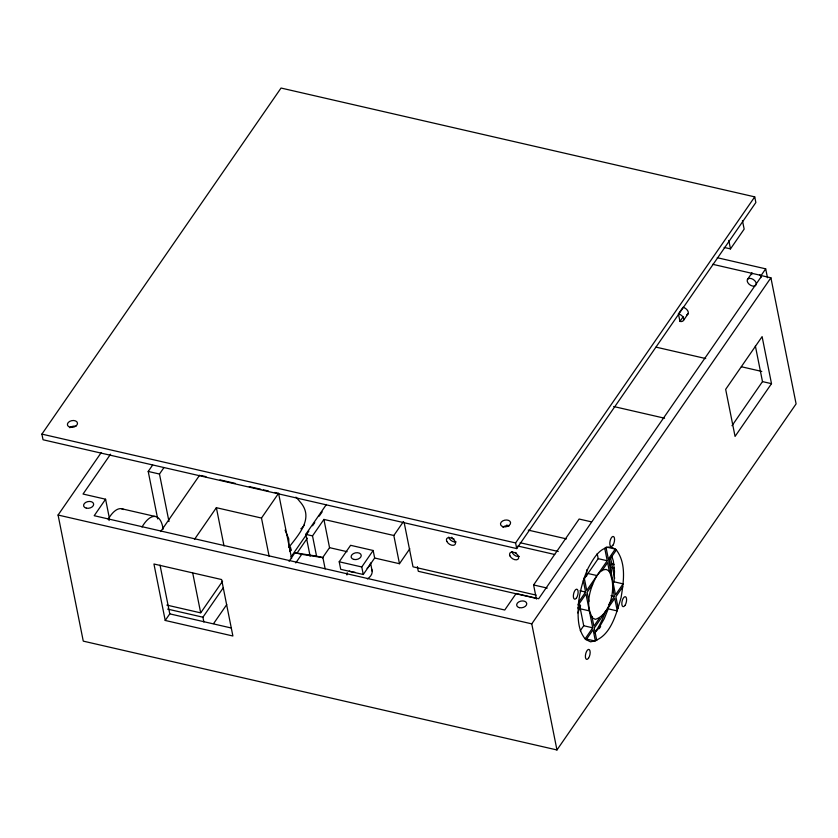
<?xml version="1.0" encoding="UTF-8"?>
<svg xmlns="http://www.w3.org/2000/svg" width="838" height="838" viewBox="0 0 838 838"><rect width="100%" height="100%" fill="white"/><g stroke="black" fill="none" stroke-linecap="round" stroke-linejoin="round"><path stroke-width="1.26" d="M612.704 583.803L614.076 581.802L614.474 571.338L613.353 561.01L611.876 556.327M109.087 520.534L109.349 518.041L105.588 499.218L83.035 494.043L110.553 454.217M288.88 544.93L288.722 538.761L285.067 530.098M288.785 547.507C299.197 533.921 314.659 517.58 299.679 501.407A31.938 19.819 34.6 0 0 295.908 497.123M596.981 575.57C589.962 587.836 584.62 605.235 592.759 618.077L595.347 619.355C611.646 614.254 617.187 584.201 608.723 570.709L606.136 569.431L603.182 569.861L600.06 571.956L596.981 575.57L587.962 573.506M41.9 434.115L281.044 88.042L754.734 196.867L755.866 202.513L516.721 548.586L43.031 439.761L41.9 434.115L515.59 542.94L516.721 548.586M105.588 499.218L94.202 515.705L504.738 610.012L516.124 593.534L538.677 598.72L761.878 275.723L770.908 277.797L796.1 403.885L556.956 749.958L83.266 641.133L58.073 515.035L101.147 452.709M157.691 518.932L148.211 471.448L152.652 465.017M168.972 521.519L159.482 474.036L163.934 467.604M160.687 531.543L199.622 475.198M194.479 539.379L216.372 507.692L261.487 518.052L269.134 556.296M165.222 620.455L153.941 563.995L221.609 579.54L232.891 636L165.222 620.455L169.779 613.866L160.027 565.105M261.487 518.052L278.572 493.331L274.749 492.451M222.594 581.184L200.691 612.871L166.856 605.099M203.896 622.047L202.922 617.208L223.369 587.627M213.606 623.577L226.752 604.565M310.112 556.16L305.755 534.351L326.422 504.445M291.058 556.893L308.845 531.156M312.543 525.793L314.774 522.577M319.215 516.145L322.18 511.861M289.058 561.303L294.934 552.787L316.146 556.065L322.913 557.616L325.165 568.908M296.998 553.153L307.368 538.143M316.617 556.432L312.522 535.901L323.908 519.424L393.829 535.492L399.475 563.723L374.659 558.014L373.151 550.493L350.598 545.308L339.212 561.785L340.71 569.316L363.273 574.501L374.659 558.014M295.772 562.927L301.701 554.337L322.913 557.616M322.431 557.951L329.544 547.654L323.908 519.424M363.273 574.501L361.765 566.97L373.151 550.493M393.829 535.492L403.445 521.582M399.475 563.723L409.824 548.733M515.59 542.94L754.734 196.867M678.434 313.894A5.112 3.174 34.6 0 1 683.703 318.691A5.112 3.174 34.6 0 1 679.943 321.425L678.434 313.894L682.991 307.305A5.112 3.174 34.6 0 1 687.904 311.097A5.112 3.174 34.6 0 1 686.647 314.847M679.943 321.425L683.19 316.712M724.116 247.43L730.485 248.896L744.154 229.12L742.447 220.593M683.473 320.441L688.029 313.852M536.393 598.992L533.596 584.955L579.142 519.036L591.555 521.885M747.454 279.473L752.011 272.884A5.112 3.174 34.6 0 0 751.791 274.623M717.265 257.716L765.691 268.841L761.145 275.44L712.709 264.305M556.956 749.958L531.763 623.86L770.908 277.797M583.573 579.854L598.206 558.674L597.211 553.656M578.681 602.061L585.594 592.057L583.311 580.629M604.722 548.209L607.236 560.748L586.736 590.402L584.233 577.874M578.388 604.91L585.971 593.933L592.738 627.809L585.154 638.786M592.602 584.348L587.113 592.288L588.925 601.359M602.124 570.573L607.613 562.623L609.425 571.694M616.328 550L608.744 560.978L615.511 594.854L623.105 583.877L614.076 581.802M580.273 630.731L583.719 625.745L579.121 602.752M731.993 425.725L762.486 381.604L755.373 345.989M599.369 618.224L593.88 626.164L591.995 616.758M608.891 604.449L614.38 596.499L612.568 587.428M586.202 639.698L593.115 629.694L595.399 641.122L586.38 639.048M622.802 586.736L615.888 596.74L618.172 608.158M599.16 628.72L600.637 626.594M771.505 383.668L735.062 436.409L725.666 389.356L762.109 336.625L771.505 383.668L762.486 381.604M594.697 632.994L598.866 628.081L604.219 618.758L608.231 608.849L617.26 610.923L614.757 598.384L594.257 628.05L596.761 640.588M656.018 347.131L705.711 358.549M741.4 366.751L761.784 371.433M613.657 406.514L664.576 418.214M606.262 547.015L615.281 549.089L608.367 559.093L606.084 547.675M506.581 525.143L509.127 525.719M528.233 530.108L566.436 538.886M598.206 558.674L607.236 560.748M520.147 542.731L558.244 551.488M611.562 563.733L614.107 564.32M517.874 546.03L554.693 554.484M611.824 567.619L614.369 568.195M200.89 475.492L205.991 476.654M219.996 479.87L235.279 483.39M249.284 486.606L260.744 489.235M263.289 489.821L268.38 490.995M148.211 471.448L159.482 474.036M610.996 595.724L614.38 596.499M579.959 590.759L585.594 592.057M533.596 584.955L547.235 588.087M305.755 534.351L312.522 535.901M329.544 547.654L347.089 551.687M536.163 595.127L413.008 566.823L404.115 522.325M578.063 604.743L580.598 605.329M536.928 598.542L418.298 571.296L417.366 566.593M577.738 607.927L580.294 608.514M580.336 608.807L589.355 610.871M121.447 508.708L155.281 516.48M339.212 561.785L361.765 566.97M294.934 552.787L301.701 554.337M583.719 625.745L592.738 627.809M58.073 515.035L531.763 623.86M167.631 609.1L202.922 617.208M169.779 613.866L231.183 627.976M765.691 268.841L767.482 277.766M728.798 240.433L730.485 248.896M610.588 557.909L614.663 578.325M370.532 562.968L372.177 571.202M278.572 493.331L291.624 558.653M216.372 507.692L224.018 545.936M192.74 573.108L200.638 612.63M502.894 527.228A5.112 3.373 -11.3 0 1 508.938 525.793M69.805 427.736A5.112 3.373 -11.3 0 1 75.86 426.291M289.718 548.911A5.112 3.373 -11.3 0 1 291.153 550.231M371.569 569.086A12.769 8.432 -11.3 0 1 367.379 578.911M346.953 574.952A12.769 8.432 -11.3 0 1 347.204 572.71M370.05 564.037A12.769 8.432 -11.3 0 1 367.107 568.3M355.103 572.302A12.769 8.432 -11.3 0 1 349.268 570.961M759.825 274.675A5.112 3.174 34.6 0 1 760.852 277.64M755.467 285.653A5.112 3.174 34.6 0 1 747.758 282.563A5.112 3.174 34.6 0 1 751.382 278.593A5.112 3.174 34.6 0 1 756.023 285.035M456.155 541.914A5.112 3.174 34.6 0 1 448.739 537.106M519.319 556.422A5.112 3.174 34.6 0 1 511.903 551.614M142.02 527.05A31.938 13.523 -77.1 0 1 163.127 529.207M108.186 519.277A31.938 13.523 -77.1 0 1 123.678 509.546M304.372 524.934A31.938 19.819 34.6 0 1 300.873 528.778M609.027 559.04A48.541 20.552 -77.1 0 1 611.478 578.136M605.706 610.651A48.541 20.552 -77.1 0 1 595.849 631.087M586.663 569.882A48.541 20.552 -77.1 0 1 586.516 576.376M580.493 606.104A48.541 20.552 -77.1 0 1 577.843 612.903M454.06 539.012A3.834 2.378 34.6 0 1 453.19 538.551M452.394 537.933A3.834 2.378 34.6 0 1 451.745 537.231M516.344 553.059A3.834 2.378 34.6 0 1 515.559 552.452M289.215 546.386A5.112 3.373 -11.3 0 1 289.613 551.153M289.969 550.147A5.112 3.373 -11.3 0 1 290.828 550.734M578.43 603.632C577.801 615.721 577.183 629.621 585.573 639.394L590.497 641.824C610.378 638.682 616.192 614.013 621.094 597.536C623.65 581.782 626.604 562.864 615.909 549.403L610.986 546.973C599.4 547.193 593.189 559.082 588.245 567.955C583.059 579.236 579.865 591.314 578.43 603.632M503.261 526.735A5.112 3.373 -11.3 0 0 510.583 522.692A5.112 3.373 -11.3 0 0 502.769 520.89A5.112 3.373 -11.3 0 0 503.261 526.735M70.172 427.244A5.112 3.373 -11.3 0 0 77.494 423.19A5.112 3.373 -11.3 0 0 69.68 421.399A5.112 3.373 -11.3 0 0 70.172 427.244M86.345 508.163A5.112 3.373 -11.3 0 0 93.667 504.12A5.112 3.373 -11.3 0 0 85.853 502.329A5.112 3.373 -11.3 0 0 86.345 508.163M519.434 607.665A5.112 3.373 -11.3 0 0 526.756 603.611A5.112 3.373 -11.3 0 0 518.942 601.82A5.112 3.373 -11.3 0 0 519.434 607.665M588.527 658.165A5.112 2.158 -77.1 0 0 589.376 649.67A5.112 2.158 -77.1 0 0 585.427 655.379A5.112 2.158 -77.1 0 0 588.527 658.165M624.97 605.434A5.112 2.158 -77.1 0 0 625.818 596.939A5.112 2.158 -77.1 0 0 621.869 602.637A5.112 2.158 -77.1 0 0 624.97 605.434M612.934 545.213A5.112 2.158 -77.1 0 0 613.783 536.708A5.112 2.158 -77.1 0 0 609.834 542.416A5.112 2.158 -77.1 0 0 612.934 545.213M576.492 597.944A5.112 2.158 -77.1 0 0 577.34 589.439A5.112 2.158 -77.1 0 0 573.391 595.148A5.112 2.158 -77.1 0 0 576.492 597.944M446.811 541.411A5.112 3.174 34.6 0 0 454.699 544.826A5.112 3.174 34.6 0 0 451.41 538.069A5.112 3.174 34.6 0 0 446.811 541.411M509.965 555.919A5.112 3.174 34.6 0 0 517.853 559.334A5.112 3.174 34.6 0 0 514.574 552.577A5.112 3.174 34.6 0 0 509.965 555.919M353.908 559.438A5.112 3.373 -11.3 0 0 361.23 555.385A5.112 3.373 -11.3 0 0 353.416 553.593A5.112 3.373 -11.3 0 0 353.908 559.438"/></g></svg>
